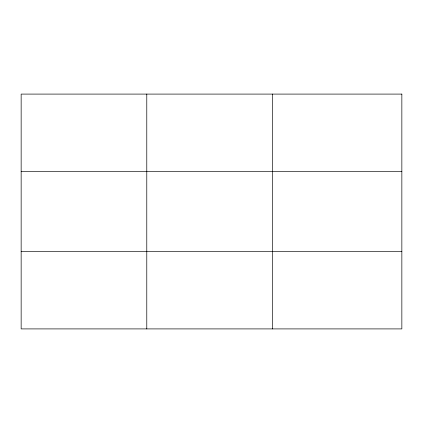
<?xml version="1.0" encoding="UTF-8"?>
<svg xmlns="http://www.w3.org/2000/svg" width="423" height="423" viewBox="0 0 423 423"><rect width="100%" height="100%" fill="white"/><g stroke="black" fill="none" stroke-linecap="round" stroke-linejoin="round"><path stroke-width="0.63" d="M146.781 328.909L146.781 94.091M272.412 328.909L272.412 94.091M21.15 171.579L401.85 171.579M21.15 251.421L401.85 251.421M401.85 94.091L401.85 328.909L21.15 328.909L21.15 94.091L401.85 94.091"/></g></svg>
